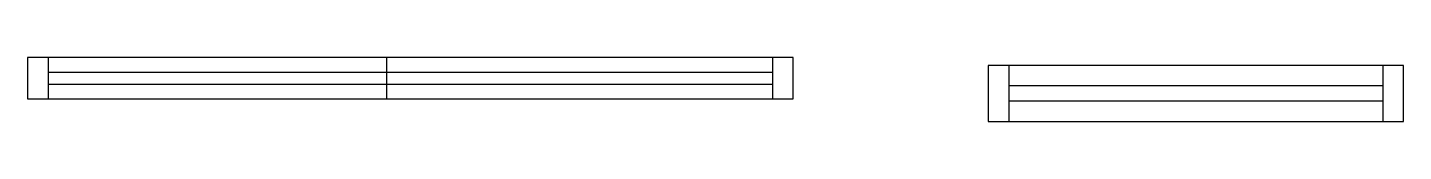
# Model space of a CAD drawing. Header units: metres. Extents: x 3981 to 4448, y -961 to -940.
import ezdxf

# ---------------------------------------------------------------- set-up
doc = ezdxf.new("R2010")
doc.units = ezdxf.units.M
for name, color, linetype in [('Painéis', 7, 'Continuous'), ('SARR_2.2x7', 7, 'Continuous'), ('SARR_EDITAR', 7, 'Continuous')]:
    doc.layers.add(name, color=color, linetype=linetype)

msp = doc.modelspace()

# ---------------------------------------------------------------- linework, layer by layer
at = {"layer": 'Painéis', "color": 7, "lineweight": 25}
msp.add_line((4102.8, -953.85), (4102.8, -939.85), dxfattribs=at)
for points in [[(3980.8, -939.85), (3980.8, -953.85), (4240.8, -953.85), (4240.8, -939.85), (3980.8, -939.85)], [(4307.05, -942.47), (4307.05, -961.47), (4448.05, -961.47), (4448.05, -942.47), (4307.05, -942.47)]]:
    msp.add_lwpolyline(points, dxfattribs=at)
at = {"layer": 'SARR_2.2x7', "color": 7, "lineweight": 25}
for p, q in [((3987.8, -939.85), (3987.8, -953.85)), ((4233.8, -939.85), (4233.8, -953.85)), ((4314.05, -942.47), (4314.05, -961.47)), ((4441.05, -942.47), (4441.05, -961.47)), ((4441.05, -949.47), (4314.05, -949.47)), ((4314.05, -954.47), (4441.05, -954.47))]:
    msp.add_line(p, q, dxfattribs=at)
at = {"layer": 'SARR_EDITAR', "color": 7, "lineweight": 25}
for p, q in [((4233.8, -944.85), (3987.8, -944.85)), ((3987.8, -948.85), (4233.8, -948.85))]:
    msp.add_line(p, q, dxfattribs=at)

doc.saveas('drawing.dxf')
